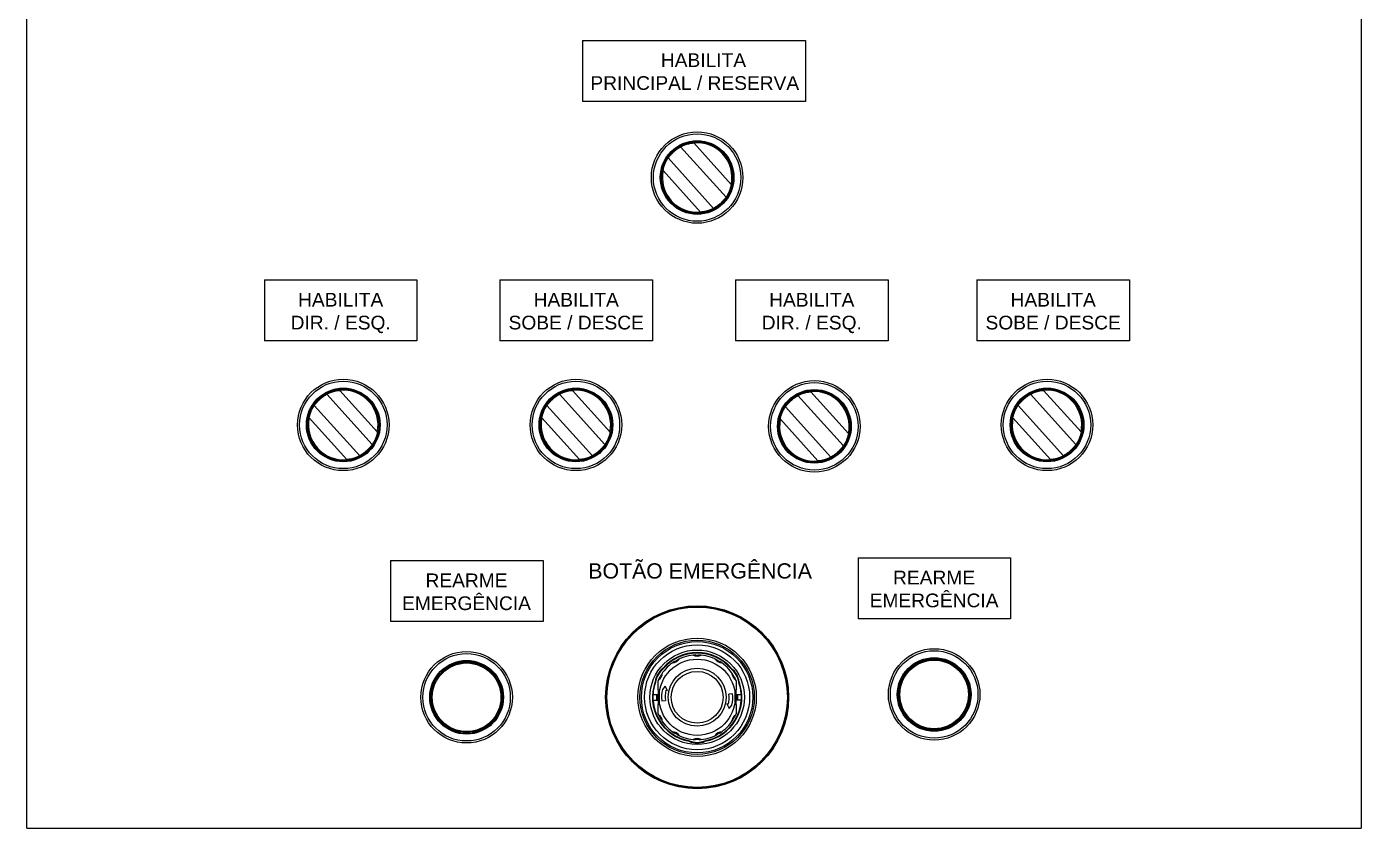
# Model space of a CAD drawing. Header units: millimetres. Extents: x -72 to 2978, y -1067 to 2817.
# Drawn here: x 2540.2 to 2977.9, y -69.3 to 193.7 of the extents above; entities that cross this region are included whole.
import ezdxf

# ---------------------------------------------------------------- set-up
doc = ezdxf.new("R2010")
doc.units = ezdxf.units.MM
for name, color, linetype in [('00_COMPONENTS', 7, 'Continuous'), ('1', 7, 'Continuous'), ('3', 7, 'Continuous')]:
    doc.layers.add(name, color=color, linetype=linetype)
doc.styles.get("Standard").update_dxf_attribs({"font": 'arial.ttf'})

msp = doc.modelspace()

# ---------------------------------------------------------------- linework, layer by layer
for p, q in [((2540.24, -69.35), (2540.24, 330.65)), ((2977.88, 330.65), (2977.88, -69.35)), ((2540.24, -69.35), (2899.23, -69.35)), ((2899.23, -69.35), (2977.88, -69.35))]:
    msp.add_line(p, q)
at = {"color": 6}
for p, q in [((2722.54, 189.17), (2795.58, 189.17)), ((2722.54, 189.17), (2722.54, 169.17)), ((2795.58, 189.17), (2795.58, 169.17)), ((2795.58, 169.17), (2722.54, 169.17)), ((2618.2, 110.57), (2668.2, 110.57)), ((2618.2, 110.57), (2618.2, 90.57)), ((2668.2, 110.57), (2668.2, 90.57)), ((2695.44, 110.57), (2745.44, 110.57)), ((2695.44, 110.57), (2695.44, 90.57)), ((2745.44, 110.57), (2745.44, 90.57)), ((2772.68, 110.57), (2822.68, 110.57)), ((2772.68, 110.57), (2772.68, 90.57)), ((2822.68, 110.57), (2822.68, 90.57)), ((2851.83, 110.57), (2901.83, 110.57)), ((2851.83, 110.57), (2851.83, 90.57)), ((2901.83, 110.57), (2901.83, 90.57)), ((2668.2, 90.57), (2618.2, 90.57)), ((2745.44, 90.57), (2695.44, 90.57)), ((2822.68, 90.57), (2772.68, 90.57)), ((2901.83, 90.57), (2851.83, 90.57)), ((2659.57, 18.5), (2709.57, 18.5)), ((2659.57, 18.5), (2659.57, -1.5)), ((2709.57, 18.5), (2709.57, -1.5)), ((2812.89, 19.42), (2862.89, 19.42)), ((2812.89, 19.42), (2812.89, -0.58)), ((2862.89, 19.42), (2862.89, -0.58)), ((2709.57, -1.5), (2659.57, -1.5)), ((2862.89, -0.58), (2812.89, -0.58))]:
    msp.add_line(p, q, dxfattribs=at)
at = {"color": 20}
for p, q in [((2748.97, -17.04), (2748.85, -16.92)), ((2771.21, -17.04), (2771.32, -16.92)), ((2746.47, -21.37), (2746.31, -21.33)), ((2747.19, -21.17), (2747.19, -23.85)), ((2772.99, -23.85), (2772.99, -21.17)), ((2773.71, -21.37), (2773.87, -21.33)), ((2745.58, -25.42), (2747.04, -25.42)), ((2746.84, -27.27), (2746.84, -25.42)), ((2747.04, -27.27), (2747.04, -25.42)), ((2747.34, -23.93), (2747.19, -23.85)), ((2747.29, -23.91), (2747.29, -28.79)), ((2747.59, -24.37), (2747.59, -28.33)), ((2772.59, -28.33), (2772.59, -24.37)), ((2772.99, -23.85), (2772.84, -23.93)), ((2772.89, -28.79), (2772.89, -23.91)), ((2773.14, -25.42), (2774.59, -25.42)), ((2773.14, -25.42), (2773.14, -27.27)), ((2773.34, -25.42), (2773.34, -27.27)), ((2745.58, -27.27), (2747.04, -27.27)), ((2747.19, -28.85), (2747.34, -28.76)), ((2747.19, -28.85), (2747.19, -31.52)), ((2772.84, -28.76), (2772.99, -28.85)), ((2772.99, -31.52), (2772.99, -28.85)), ((2774.59, -27.27), (2773.14, -27.27)), ((2757.59, -40.63), (2757.54, -40.79)), ((2762.59, -40.63), (2762.64, -40.79))]:
    msp.add_line(p, q, dxfattribs=at)
at = {"color": 2}
for radius in [30, 29.92, 29.58]:
    msp.add_circle((2760.09, -26.35), radius, dxfattribs=at)
at = {"color": 20}
for radius in [18.75, 17.22]:
    msp.add_circle((2760.09, -26.35), radius, dxfattribs=at)
for centre, radius, start, end in [((2760.09, -26.35), 14.67, 40.0051, 139.9949), ((2760.09, -26.35), 14.5, 39.9282, 140.0718), ((2760.09, -26.35), 13.9, 92.3888, 117.611), ((2760.09, -9.82), 3, 243.6726, 296.3274), ((2760.09, -9.82), 2.7, 257.609, 282.391), ((2760.09, -26.35), 13.9, 62.389, 87.6112), ((2752.73, -22.1), 6.47, 126.8012, 173.1988), ((2752.73, -22.1), 6.3, 126.6256, 173.3744), ((2760.09, -26.35), 13.9, 122.389, 147.6109), ((2751.83, -12.04), 3, 273.6726, 326.3274), ((2751.83, -12.04), 2.7, 287.6079, 312.3921), ((2768.35, -12.04), 3, 213.6726, 266.3274), ((2768.35, -12.04), 2.7, 227.6079, 252.3921), ((2760.09, -26.35), 13.9, 32.3891, 57.611), ((2767.45, -22.1), 6.3, 6.6256, 53.3744), ((2767.45, -22.1), 6.47, 6.8012, 53.1988), ((2760.09, -26.35), 14.67, 160.0051, 259.9949), ((2760.09, -26.35), 14.5, 159.9282, 176.3424), ((2760.09, -26.35), 13.9, 152.3891, 158.134), ((2745.78, -18.09), 3, 303.6726, 356.3274), ((2745.78, -18.09), 2.7, 317.6075, 342.3925), ((2760.09, -26.35), 14.67, 280.0051, 19.9949), ((2774.4, -18.09), 3, 183.6726, 236.3274), ((2774.4, -18.09), 2.7, 197.6076, 222.3924), ((2760.09, -26.35), 13.9, 21.866, 27.6109), ((2760.09, -26.35), 14.5, 3.6576, 20.0718), ((2760.09, -26.35), 14.53, 176.3512, 183.6488), ((2747.09, -24.37), 0.5, 0, 60), ((2773.09, -24.37), 0.5, 120, 180), ((2760.09, -26.35), 14.53, 356.3512, 3.6488), ((2760.09, -26.35), 14.5, 183.6576, 260.0718), ((2747.09, -28.33), 0.5, 300, 0), ((2760.09, -26.35), 14.5, 279.9282, 356.3424), ((2773.09, -28.33), 0.5, 180, 240), ((2760.09, -26.35), 13.9, 201.866, 207.6109), ((2745.78, -34.61), 3, 3.6726, 56.3274), ((2745.78, -34.61), 2.7, 17.6075, 42.3925), ((2760.09, -26.35), 13.9, 212.3891, 237.6108), ((2760.09, -26.35), 13.9, 302.3892, 327.6109), ((2774.4, -34.61), 3, 123.6726, 176.3274), ((2774.4, -34.61), 2.7, 137.6076, 162.3924), ((2760.09, -26.35), 13.9, 332.3891, 338.134), ((2751.83, -40.66), 3, 33.6726, 86.3274), ((2751.83, -40.66), 2.7, 47.6071, 72.3929), ((2760.09, -26.35), 13.9, 242.3892, 267.6114), ((2760.09, -26.35), 13.9, 272.3886, 297.6108), ((2768.35, -40.66), 3, 93.6726, 146.3274), ((2768.35, -40.66), 2.7, 107.6071, 132.3929), ((2760.09, -34.85), 6.47, 246.8012, 293.1988), ((2760.09, -34.85), 6.3, 246.6256, 293.3744), ((2760.09, -42.87), 3, 63.6726, 116.3274), ((2760.09, -42.87), 2.7, 77.61, 102.39)]:
    msp.add_arc(centre, radius, start, end, dxfattribs=at)
at = {"layer": '00_COMPONENTS', "color": 7}
for p, q in [((2752.95, 153.43), (2752.92, 153.46)), ((2754.68, 154.29), (2769.58, 137.74)), ((2754.71, 154.74), (2754.78, 154.59)), ((2758.93, 155.81), (2758.96, 155.52)), ((2758.96, 155.52), (2771.25, 141.86)), ((2749.68, 149.47), (2749.57, 149.53)), ((2765.49, 134.06), (2750.6, 150.61)), ((2750.77, 151.37), (2750.83, 151.31)), ((2748.93, 146.48), (2748.63, 146.54)), ((2761.22, 132.83), (2748.93, 146.48)), ((2771.74, 144.76), (2771.95, 144.77)), ((2771.75, 144.63), (2771.95, 144.63)), ((2771.25, 141.86), (2771.55, 141.8)), ((2771.61, 143.15), (2771.94, 143.12)), ((2771.66, 143.72), (2771.95, 143.71)), ((2771.66, 143.58), (2771.95, 143.57)), ((2771.7, 144.19), (2771.95, 144.19)), ((2771.7, 144.16), (2771.95, 144.16)), ((2761.25, 132.53), (2761.22, 132.83)), ((2642.89, 74.64), (2642.92, 74.34)), ((2719.18, 74.64), (2719.21, 74.34)), ((2873.66, 74.64), (2873.69, 74.34)), ((2634.73, 70.19), (2634.79, 70.14)), ((2636.92, 72.25), (2636.88, 72.29)), ((2638.65, 73.11), (2653.55, 56.56)), ((2638.67, 73.56), (2638.74, 73.42)), ((2642.92, 74.34), (2655.21, 60.69)), ((2711.03, 70.19), (2711.08, 70.14)), ((2713.21, 72.25), (2713.17, 72.29)), ((2714.94, 73.11), (2729.84, 56.56)), ((2714.96, 73.56), (2715.04, 73.42)), ((2719.21, 74.34), (2731.51, 60.69)), ((2791.4, 71.78), (2791.36, 71.82)), ((2793.13, 72.64), (2808.03, 56.09)), ((2793.15, 73.09), (2793.22, 72.94)), ((2797.37, 74.17), (2797.4, 73.87)), ((2797.4, 73.87), (2809.69, 60.21)), ((2865.51, 70.19), (2865.56, 70.14)), ((2867.69, 72.25), (2867.65, 72.29)), ((2869.42, 73.11), (2884.32, 56.56)), ((2869.44, 73.56), (2869.52, 73.42)), ((2873.69, 74.34), (2885.99, 60.69)), ((2633.64, 68.3), (2633.53, 68.36)), ((2649.46, 52.88), (2634.56, 69.43)), ((2709.94, 68.3), (2709.82, 68.36)), ((2725.75, 52.88), (2710.85, 69.43)), ((2788.12, 67.83), (2788.01, 67.89)), ((2803.94, 52.41), (2789.04, 68.96)), ((2789.21, 69.72), (2789.27, 69.67)), ((2864.42, 68.3), (2864.3, 68.36)), ((2880.23, 52.88), (2865.33, 69.43)), ((2632.89, 65.31), (2632.59, 65.37)), ((2645.18, 51.65), (2632.89, 65.31)), ((2655.57, 61.97), (2655.9, 61.94)), ((2655.62, 62.41), (2655.91, 62.39)), ((2655.63, 62.55), (2655.91, 62.53)), ((2655.66, 63.01), (2655.91, 63.01)), ((2655.66, 62.98), (2655.91, 62.98)), ((2655.7, 63.59), (2655.91, 63.6)), ((2655.71, 63.45), (2655.91, 63.46)), ((2709.18, 65.31), (2708.89, 65.37)), ((2721.48, 51.65), (2709.18, 65.31)), ((2731.87, 61.97), (2732.19, 61.94)), ((2731.91, 62.41), (2732.2, 62.39)), ((2731.92, 62.55), (2732.2, 62.53)), ((2731.95, 62.98), (2732.2, 62.98)), ((2731.96, 63.01), (2732.2, 63.01)), ((2732, 63.59), (2732.21, 63.6)), ((2732, 63.45), (2732.21, 63.46)), ((2787.37, 64.84), (2787.07, 64.9)), ((2799.66, 51.18), (2787.37, 64.84)), ((2810.05, 61.5), (2810.38, 61.47)), ((2810.1, 61.94), (2810.39, 61.92)), ((2810.11, 62.08), (2810.39, 62.06)), ((2810.14, 62.54), (2810.39, 62.54)), ((2810.14, 62.51), (2810.39, 62.51)), ((2810.18, 63.12), (2810.39, 63.13)), ((2810.19, 62.98), (2810.39, 62.99)), ((2863.66, 65.31), (2863.37, 65.37)), ((2875.96, 51.65), (2863.66, 65.31)), ((2886.35, 61.97), (2886.67, 61.94)), ((2886.39, 62.41), (2886.68, 62.39)), ((2886.4, 62.55), (2886.68, 62.53)), ((2886.43, 62.98), (2886.68, 62.98)), ((2886.44, 63.01), (2886.68, 63.01)), ((2886.48, 63.59), (2886.69, 63.6)), ((2886.48, 63.45), (2886.69, 63.46)), ((2655.21, 60.69), (2655.51, 60.62)), ((2731.51, 60.69), (2731.8, 60.62)), ((2809.69, 60.21), (2809.99, 60.15)), ((2885.99, 60.69), (2886.28, 60.62)), ((2645.21, 51.35), (2645.18, 51.65)), ((2721.51, 51.35), (2721.48, 51.65)), ((2799.69, 50.88), (2799.66, 51.18)), ((2875.99, 51.35), (2875.96, 51.65)), ((2683.99, -14.83), (2683.99, -14.49)), ((2684.99, -14.89), (2684.99, -14.49)), ((2837.31, -13.91), (2837.31, -13.56)), ((2838.31, -13.97), (2838.31, -13.56)), ((2683.99, -37.8), (2683.99, -38.21)), ((2684.99, -37.86), (2684.99, -38.21)), ((2837.31, -36.88), (2837.31, -37.28)), ((2838.31, -36.94), (2838.31, -37.28))]:
    msp.add_line(p, q, dxfattribs=at)
for centre, radius in [((2760.09, 144.17), 15), ((2760.09, 144.17), 14.34), ((2760.09, 144.17), 12.08), ((2760.09, 144.17), 11.9), ((2760.09, 144.17), 11.7), ((2644.05, 63), 15), ((2644.05, 63), 14.34), ((2644.05, 63), 12.08), ((2644.05, 63), 11.9), ((2644.05, 63), 11.7), ((2720.34, 63), 15), ((2720.34, 63), 14.34), ((2720.34, 63), 12.08), ((2720.34, 63), 11.9), ((2720.34, 63), 11.7), ((2798.53, 62.53), 15), ((2798.53, 62.53), 14.34), ((2798.53, 62.53), 12.08), ((2798.53, 62.53), 11.9), ((2874.82, 63), 15), ((2874.82, 63), 14.34), ((2874.82, 63), 12.08), ((2874.82, 63), 11.9), ((2874.82, 63), 11.7), ((2798.53, 62.53), 11.7), ((2684.49, -26.35), 15), ((2684.49, -26.35), 14.34), ((2837.81, -25.42), 15), ((2837.81, -25.42), 14.34), ((2684.49, -26.35), 12.08), ((2684.49, -26.35), 11.9), ((2684.49, -26.35), 11.55), ((2684.49, -26.35), 11.25), ((2837.81, -25.42), 12.08), ((2837.81, -25.42), 11.9), ((2837.81, -25.42), 11.55), ((2837.81, -25.42), 11.25)]:
    msp.add_circle(centre, radius, dxfattribs=at)
for centre, radius, start, end in [((2760.09, 144.17), 11.8, 153, 117), ((2754.46, 154.08), 0.3, 42, 119.5896), ((2760.09, 144.17), 11.4, 348.3065, 95.6935), ((2760.09, 144.17), 11.68, 145.5753, 168.2824), ((2750.82, 150.81), 0.3, 144.4104, 222), ((2760.09, 144.17), 11.4, 168.3065, 275.6935), ((2760.09, 144.17), 11.68, 325.5831, 348.2824), ((2769.36, 137.54), 0.3, 324.4104, 42), ((2765.72, 134.26), 0.3, 222, 299.5896), ((2644.05, 63), 11.8, 153, 117), ((2720.34, 63), 11.8, 153, 117), ((2874.82, 63), 11.8, 153, 117), ((2638.42, 72.91), 0.3, 42, 119.5896), ((2644.05, 63), 11.4, 348.3065, 95.6935), ((2714.72, 72.91), 0.3, 42, 119.5896), ((2720.34, 63), 11.4, 348.3065, 95.6935), ((2798.53, 62.53), 11.8, 153, 117), ((2792.9, 72.44), 0.3, 42, 119.5896), ((2798.53, 62.53), 11.4, 348.3065, 95.6935), ((2869.2, 72.91), 0.3, 42, 119.5896), ((2874.82, 63), 11.4, 348.3065, 95.6935), ((2644.05, 63), 11.68, 145.5753, 168.2824), ((2634.78, 69.63), 0.3, 144.4104, 222), ((2720.34, 63), 11.68, 145.5753, 168.2824), ((2711.07, 69.63), 0.3, 144.4104, 222), ((2798.53, 62.53), 11.68, 145.5753, 168.2824), ((2789.26, 69.16), 0.3, 144.4104, 222), ((2874.82, 63), 11.68, 145.5753, 168.2824), ((2865.55, 69.63), 0.3, 144.4104, 222), ((2644.05, 63), 11.4, 168.3065, 275.6935), ((2720.34, 63), 11.4, 168.3065, 275.6935), ((2798.53, 62.53), 11.4, 168.3065, 275.6935), ((2874.82, 63), 11.4, 168.3065, 275.6935), ((2644.05, 63), 11.68, 325.5831, 348.2824), ((2720.34, 63), 11.68, 325.5831, 348.2824), ((2798.53, 62.53), 11.68, 325.5831, 348.2824), ((2874.82, 63), 11.68, 325.5831, 348.2824), ((2649.68, 53.08), 0.3, 222, 299.5896), ((2653.32, 56.36), 0.3, 324.4104, 42), ((2725.97, 53.08), 0.3, 222, 299.5896), ((2729.61, 56.36), 0.3, 324.4104, 42), ((2807.8, 55.89), 0.3, 324.4104, 42), ((2880.45, 53.08), 0.3, 222, 299.5896), ((2884.09, 56.36), 0.3, 324.4104, 42), ((2804.16, 52.61), 0.3, 222, 299.5896)]:
    msp.add_arc(centre, radius, start, end, dxfattribs=at)
for points, knots in [([(2750.6, 150.61), (2750.6, 150.61), (2750.6, 150.61), (2750.6, 150.61), (2750.6, 150.61), (2750.6, 150.61), (2750.6, 150.61), (2750.6, 150.62), (2750.61, 150.62), (2750.61, 150.63), (2750.62, 150.64), (2750.63, 150.65), (2750.65, 150.67), (2750.67, 150.7), (2750.7, 150.74), (2750.73, 150.78), (2750.76, 150.82), (2750.81, 150.89), (2750.89, 150.98), (2750.99, 151.11), (2751.11, 151.25), (2751.24, 151.4), (2751.38, 151.56), (2751.54, 151.73), (2751.77, 151.98), (2752.07, 152.28), (2752.46, 152.65), (2752.86, 152.99), (2753.2, 153.27), (2753.46, 153.47), (2753.65, 153.6), (2753.82, 153.73), (2753.99, 153.84), (2754.14, 153.94), (2754.28, 154.03), (2754.38, 154.1), (2754.45, 154.14), (2754.5, 154.17), (2754.54, 154.2), (2754.58, 154.22), (2754.61, 154.24), (2754.63, 154.25), (2754.65, 154.26), (2754.66, 154.27), (2754.66, 154.27), (2754.67, 154.28), (2754.68, 154.28), (2754.68, 154.28), (2754.68, 154.28), (2754.68, 154.29), (2754.68, 154.29), (2754.68, 154.29), (2754.68, 154.29)], [0, 0, 0, 0, 0.000039, 0.000154, 0.000346, 0.000615, 0.001382, 0.002455, 0.00383, 0.005509, 0.007489, 0.009769, 0.015226, 0.021867, 0.029668, 0.038604, 0.048652, 0.059785, 0.08519, 0.114541, 0.14755, 0.183895, 0.223232, 0.265199, 0.309398, 0.40283, 0.499992, 0.597153, 0.690581, 0.734779, 0.776746, 0.816084, 0.852432, 0.885445, 0.9148, 0.940208, 0.951342, 0.961391, 0.970329, 0.978132, 0.984773, 0.99023, 0.992511, 0.994491, 0.996169, 0.997545, 0.998617, 0.999385, 0.999654, 0.999846, 0.999961, 1, 1, 1, 1]), ([(2754.68, 154.29), (2754.68, 154.29), (2754.68, 154.29), (2754.68, 154.29), (2754.69, 154.29), (2754.69, 154.29), (2754.69, 154.29), (2754.7, 154.3), (2754.71, 154.3), (2754.73, 154.31), (2754.74, 154.32), (2754.77, 154.33), (2754.81, 154.35), (2754.86, 154.38), (2754.93, 154.42), (2755, 154.45), (2755.08, 154.49), (2755.21, 154.56), (2755.4, 154.64), (2755.65, 154.75), (2755.93, 154.86), (2756.24, 154.97), (2756.57, 155.08), (2756.94, 155.19), (2757.45, 155.31), (2758.13, 155.44), (2758.68, 155.5), (2758.96, 155.52)], [0, 0, 0, 0, 0.00008, 0.00032, 0.00072, 0.001278, 0.00287, 0.005092, 0.00794, 0.01141, 0.015498, 0.020202, 0.031438, 0.045089, 0.061125, 0.079518, 0.100231, 0.123191, 0.175546, 0.235939, 0.303593, 0.37769, 0.457302, 0.541481, 0.629246, 0.812034, 1, 1, 1, 1]), ([(2748.93, 146.48), (2748.97, 146.76), (2749.09, 147.3), (2749.28, 147.96), (2749.46, 148.46), (2749.6, 148.81), (2749.75, 149.13), (2749.89, 149.43), (2750.03, 149.7), (2750.17, 149.93), (2750.27, 150.11), (2750.35, 150.23), (2750.4, 150.31), (2750.44, 150.38), (2750.48, 150.44), (2750.51, 150.49), (2750.54, 150.52), (2750.56, 150.55), (2750.57, 150.56), (2750.57, 150.58), (2750.58, 150.59), (2750.59, 150.59), (2750.59, 150.6), (2750.59, 150.6), (2750.59, 150.6), (2750.59, 150.6), (2750.6, 150.61), (2750.6, 150.61)], [0, 0, 0, 0, 0.187966, 0.370754, 0.458519, 0.542698, 0.62231, 0.696407, 0.764061, 0.824454, 0.876809, 0.899769, 0.920482, 0.938875, 0.954911, 0.968562, 0.979798, 0.984502, 0.98859, 0.99206, 0.994908, 0.99713, 0.998722, 0.99928, 0.99968, 0.99992, 1, 1, 1, 1]), ([(2771.25, 141.86), (2771.2, 141.58), (2771.09, 141.04), (2770.9, 140.38), (2770.72, 139.88), (2770.57, 139.54), (2770.43, 139.21), (2770.28, 138.91), (2770.14, 138.65), (2770.01, 138.41), (2769.91, 138.24), (2769.83, 138.12), (2769.78, 138.04), (2769.74, 137.97), (2769.7, 137.91), (2769.66, 137.86), (2769.64, 137.82), (2769.62, 137.8), (2769.61, 137.78), (2769.6, 137.77), (2769.6, 137.76), (2769.59, 137.75), (2769.59, 137.74), (2769.58, 137.74), (2769.58, 137.74), (2769.58, 137.74), (2769.58, 137.74), (2769.58, 137.74)], [0, 0, 0, 0, 0.187966, 0.370754, 0.458519, 0.542698, 0.62231, 0.696407, 0.764061, 0.824454, 0.876809, 0.899769, 0.920482, 0.938875, 0.954911, 0.968562, 0.979798, 0.984502, 0.98859, 0.99206, 0.994908, 0.99713, 0.998722, 0.99928, 0.99968, 0.99992, 1, 1, 1, 1]), ([(2769.58, 137.74), (2769.58, 137.74), (2769.58, 137.74), (2769.58, 137.74), (2769.58, 137.74), (2769.58, 137.73), (2769.58, 137.73), (2769.57, 137.73), (2769.57, 137.72), (2769.56, 137.71), (2769.56, 137.7), (2769.55, 137.69), (2769.53, 137.67), (2769.51, 137.64), (2769.48, 137.61), (2769.45, 137.57), (2769.42, 137.52), (2769.36, 137.45), (2769.29, 137.36), (2769.19, 137.23), (2769.07, 137.09), (2768.94, 136.94), (2768.8, 136.78), (2768.64, 136.61), (2768.41, 136.37), (2768.11, 136.06), (2767.72, 135.7), (2767.32, 135.35), (2766.98, 135.08), (2766.72, 134.88), (2766.53, 134.74), (2766.35, 134.61), (2766.19, 134.5), (2766.04, 134.4), (2765.9, 134.31), (2765.8, 134.24), (2765.73, 134.2), (2765.68, 134.17), (2765.64, 134.14), (2765.6, 134.12), (2765.57, 134.1), (2765.55, 134.09), (2765.53, 134.08), (2765.52, 134.07), (2765.51, 134.07), (2765.51, 134.06), (2765.5, 134.06), (2765.5, 134.06), (2765.5, 134.06), (2765.5, 134.06), (2765.5, 134.06), (2765.49, 134.06), (2765.49, 134.06)], [0, 0, 0, 0, 0.000039, 0.000154, 0.000346, 0.000615, 0.001382, 0.002455, 0.00383, 0.005509, 0.007489, 0.009769, 0.015226, 0.021867, 0.029668, 0.038604, 0.048652, 0.059785, 0.08519, 0.114541, 0.14755, 0.183895, 0.223232, 0.265199, 0.309398, 0.40283, 0.499992, 0.597153, 0.690581, 0.734779, 0.776746, 0.816084, 0.852432, 0.885445, 0.9148, 0.940208, 0.951342, 0.961391, 0.970329, 0.978132, 0.984773, 0.99023, 0.992511, 0.994491, 0.996169, 0.997545, 0.998617, 0.999385, 0.999654, 0.999846, 0.999961, 1, 1, 1, 1]), ([(2765.49, 134.06), (2765.49, 134.06), (2765.49, 134.06), (2765.49, 134.06), (2765.49, 134.06), (2765.49, 134.05), (2765.48, 134.05), (2765.47, 134.05), (2765.46, 134.04), (2765.45, 134.03), (2765.43, 134.02), (2765.41, 134.01), (2765.37, 133.99), (2765.31, 133.96), (2765.25, 133.93), (2765.18, 133.89), (2765.09, 133.85), (2764.96, 133.79), (2764.78, 133.7), (2764.53, 133.59), (2764.25, 133.48), (2763.94, 133.37), (2763.6, 133.26), (2763.24, 133.16), (2762.73, 133.03), (2762.05, 132.9), (2761.5, 132.85), (2761.22, 132.83)], [0, 0, 0, 0, 0.00008, 0.00032, 0.00072, 0.001278, 0.00287, 0.005092, 0.00794, 0.01141, 0.015498, 0.020202, 0.031438, 0.045089, 0.061125, 0.079518, 0.100231, 0.123191, 0.175546, 0.235939, 0.303593, 0.37769, 0.457302, 0.541481, 0.629246, 0.812034, 1, 1, 1, 1]), ([(2634.56, 69.43), (2634.56, 69.43), (2634.56, 69.43), (2634.56, 69.43), (2634.56, 69.43), (2634.56, 69.43), (2634.56, 69.44), (2634.57, 69.44), (2634.57, 69.45), (2634.58, 69.45), (2634.58, 69.46), (2634.59, 69.48), (2634.61, 69.5), (2634.63, 69.53), (2634.66, 69.56), (2634.69, 69.6), (2634.72, 69.64), (2634.78, 69.71), (2634.85, 69.81), (2634.95, 69.93), (2635.07, 70.07), (2635.2, 70.23), (2635.34, 70.39), (2635.5, 70.56), (2635.73, 70.8), (2636.03, 71.11), (2636.42, 71.47), (2636.82, 71.82), (2637.16, 72.09), (2637.42, 72.29), (2637.61, 72.43), (2637.79, 72.55), (2637.95, 72.67), (2638.1, 72.77), (2638.24, 72.86), (2638.34, 72.92), (2638.41, 72.97), (2638.46, 73), (2638.5, 73.02), (2638.54, 73.05), (2638.57, 73.06), (2638.59, 73.08), (2638.61, 73.09), (2638.62, 73.09), (2638.63, 73.1), (2638.63, 73.1), (2638.64, 73.11), (2638.64, 73.11), (2638.64, 73.11), (2638.64, 73.11), (2638.65, 73.11), (2638.65, 73.11), (2638.65, 73.11)], [0, 0, 0, 0, 0.000039, 0.000154, 0.000346, 0.000615, 0.001382, 0.002455, 0.00383, 0.005509, 0.007489, 0.009769, 0.015226, 0.021867, 0.029668, 0.038604, 0.048652, 0.059785, 0.08519, 0.114541, 0.14755, 0.183895, 0.223232, 0.265199, 0.309398, 0.40283, 0.499992, 0.597153, 0.690581, 0.734779, 0.776746, 0.816084, 0.852432, 0.885445, 0.9148, 0.940208, 0.951342, 0.961391, 0.970329, 0.978132, 0.984773, 0.99023, 0.992511, 0.994491, 0.996169, 0.997545, 0.998617, 0.999385, 0.999654, 0.999846, 0.999961, 1, 1, 1, 1]), ([(2638.65, 73.11), (2638.65, 73.11), (2638.65, 73.11), (2638.65, 73.11), (2638.65, 73.11), (2638.65, 73.11), (2638.66, 73.12), (2638.67, 73.12), (2638.68, 73.13), (2638.69, 73.13), (2638.71, 73.14), (2638.73, 73.16), (2638.77, 73.18), (2638.83, 73.21), (2638.89, 73.24), (2638.96, 73.28), (2639.05, 73.32), (2639.18, 73.38), (2639.36, 73.47), (2639.61, 73.57), (2639.89, 73.69), (2640.2, 73.8), (2640.54, 73.91), (2640.9, 74.01), (2641.41, 74.14), (2642.09, 74.26), (2642.64, 74.32), (2642.92, 74.34)], [0, 0, 0, 0, 0.00008, 0.00032, 0.00072, 0.001278, 0.00287, 0.005092, 0.00794, 0.01141, 0.015498, 0.020202, 0.031438, 0.045089, 0.061125, 0.079518, 0.100231, 0.123191, 0.175546, 0.235939, 0.303593, 0.37769, 0.457302, 0.541481, 0.629246, 0.812034, 1, 1, 1, 1]), ([(2710.85, 69.43), (2710.85, 69.43), (2710.85, 69.43), (2710.85, 69.43), (2710.85, 69.43), (2710.85, 69.43), (2710.86, 69.44), (2710.86, 69.44), (2710.86, 69.45), (2710.87, 69.45), (2710.88, 69.46), (2710.89, 69.48), (2710.9, 69.5), (2710.93, 69.53), (2710.95, 69.56), (2710.98, 69.6), (2711.02, 69.64), (2711.07, 69.71), (2711.14, 69.81), (2711.25, 69.93), (2711.36, 70.07), (2711.49, 70.23), (2711.64, 70.39), (2711.79, 70.56), (2712.02, 70.8), (2712.33, 71.11), (2712.71, 71.47), (2713.12, 71.82), (2713.45, 72.09), (2713.72, 72.29), (2713.9, 72.43), (2714.08, 72.55), (2714.24, 72.67), (2714.4, 72.77), (2714.53, 72.86), (2714.63, 72.92), (2714.71, 72.97), (2714.75, 73), (2714.8, 73.02), (2714.83, 73.05), (2714.86, 73.06), (2714.89, 73.08), (2714.9, 73.09), (2714.91, 73.09), (2714.92, 73.1), (2714.93, 73.1), (2714.93, 73.11), (2714.93, 73.11), (2714.94, 73.11), (2714.94, 73.11), (2714.94, 73.11), (2714.94, 73.11), (2714.94, 73.11)], [0, 0, 0, 0, 0.000039, 0.000154, 0.000346, 0.000615, 0.001382, 0.002455, 0.00383, 0.005509, 0.007489, 0.009769, 0.015226, 0.021867, 0.029668, 0.038604, 0.048652, 0.059785, 0.08519, 0.114541, 0.14755, 0.183895, 0.223232, 0.265199, 0.309398, 0.40283, 0.499992, 0.597153, 0.690581, 0.734779, 0.776746, 0.816084, 0.852432, 0.885445, 0.9148, 0.940208, 0.951342, 0.961391, 0.970329, 0.978132, 0.984773, 0.99023, 0.992511, 0.994491, 0.996169, 0.997545, 0.998617, 0.999385, 0.999654, 0.999846, 0.999961, 1, 1, 1, 1]), ([(2714.94, 73.11), (2714.94, 73.11), (2714.94, 73.11), (2714.94, 73.11), (2714.94, 73.11), (2714.94, 73.11), (2714.95, 73.12), (2714.96, 73.12), (2714.97, 73.13), (2714.98, 73.13), (2715, 73.14), (2715.03, 73.16), (2715.07, 73.18), (2715.12, 73.21), (2715.18, 73.24), (2715.26, 73.28), (2715.34, 73.32), (2715.47, 73.38), (2715.65, 73.47), (2715.9, 73.57), (2716.18, 73.69), (2716.49, 73.8), (2716.83, 73.91), (2717.19, 74.01), (2717.71, 74.14), (2718.38, 74.26), (2718.93, 74.32), (2719.21, 74.34)], [0, 0, 0, 0, 0.00008, 0.00032, 0.00072, 0.001278, 0.00287, 0.005092, 0.00794, 0.01141, 0.015498, 0.020202, 0.031438, 0.045089, 0.061125, 0.079518, 0.100231, 0.123191, 0.175546, 0.235939, 0.303593, 0.37769, 0.457302, 0.541481, 0.629246, 0.812034, 1, 1, 1, 1]), ([(2789.04, 68.96), (2789.04, 68.96), (2789.04, 68.96), (2789.04, 68.96), (2789.04, 68.96), (2789.04, 68.96), (2789.04, 68.97), (2789.05, 68.97), (2789.05, 68.98), (2789.06, 68.98), (2789.06, 68.99), (2789.07, 69.01), (2789.09, 69.03), (2789.11, 69.06), (2789.14, 69.09), (2789.17, 69.13), (2789.2, 69.17), (2789.26, 69.24), (2789.33, 69.34), (2789.43, 69.46), (2789.55, 69.6), (2789.68, 69.75), (2789.82, 69.92), (2789.98, 70.09), (2790.21, 70.33), (2790.51, 70.64), (2790.9, 71), (2791.3, 71.35), (2791.64, 71.62), (2791.9, 71.82), (2792.09, 71.96), (2792.27, 72.08), (2792.43, 72.2), (2792.58, 72.3), (2792.72, 72.39), (2792.82, 72.45), (2792.89, 72.5), (2792.94, 72.53), (2792.98, 72.55), (2793.02, 72.58), (2793.05, 72.59), (2793.07, 72.61), (2793.09, 72.62), (2793.1, 72.62), (2793.11, 72.63), (2793.11, 72.63), (2793.12, 72.63), (2793.12, 72.64), (2793.12, 72.64), (2793.12, 72.64), (2793.13, 72.64), (2793.13, 72.64), (2793.13, 72.64)], [0, 0, 0, 0, 0.000039, 0.000154, 0.000346, 0.000615, 0.001382, 0.002455, 0.00383, 0.005509, 0.007489, 0.009769, 0.015226, 0.021867, 0.029668, 0.038604, 0.048652, 0.059785, 0.08519, 0.114541, 0.14755, 0.183895, 0.223232, 0.265199, 0.309398, 0.40283, 0.499992, 0.597153, 0.690581, 0.734779, 0.776746, 0.816084, 0.852432, 0.885445, 0.9148, 0.940208, 0.951342, 0.961391, 0.970329, 0.978132, 0.984773, 0.99023, 0.992511, 0.994491, 0.996169, 0.997545, 0.998617, 0.999385, 0.999654, 0.999846, 0.999961, 1, 1, 1, 1]), ([(2793.13, 72.64), (2793.13, 72.64), (2793.13, 72.64), (2793.13, 72.64), (2793.13, 72.64), (2793.13, 72.64), (2793.14, 72.65), (2793.15, 72.65), (2793.16, 72.66), (2793.17, 72.66), (2793.19, 72.67), (2793.21, 72.69), (2793.25, 72.71), (2793.31, 72.74), (2793.37, 72.77), (2793.44, 72.81), (2793.53, 72.85), (2793.66, 72.91), (2793.84, 73), (2794.09, 73.1), (2794.37, 73.21), (2794.68, 73.33), (2795.02, 73.44), (2795.38, 73.54), (2795.89, 73.67), (2796.57, 73.79), (2797.12, 73.85), (2797.4, 73.87)], [0, 0, 0, 0, 0.00008, 0.00032, 0.00072, 0.001278, 0.00287, 0.005092, 0.00794, 0.01141, 0.015498, 0.020202, 0.031438, 0.045089, 0.061125, 0.079518, 0.100231, 0.123191, 0.175546, 0.235939, 0.303593, 0.37769, 0.457302, 0.541481, 0.629246, 0.812034, 1, 1, 1, 1]), ([(2865.33, 69.43), (2865.33, 69.43), (2865.33, 69.43), (2865.33, 69.43), (2865.33, 69.43), (2865.33, 69.43), (2865.34, 69.44), (2865.34, 69.44), (2865.34, 69.45), (2865.35, 69.45), (2865.36, 69.46), (2865.37, 69.48), (2865.38, 69.5), (2865.41, 69.53), (2865.43, 69.56), (2865.46, 69.6), (2865.5, 69.64), (2865.55, 69.71), (2865.62, 69.81), (2865.73, 69.93), (2865.84, 70.07), (2865.97, 70.23), (2866.12, 70.39), (2866.27, 70.56), (2866.5, 70.8), (2866.81, 71.11), (2867.19, 71.47), (2867.6, 71.82), (2867.93, 72.09), (2868.2, 72.29), (2868.38, 72.43), (2868.56, 72.55), (2868.72, 72.67), (2868.88, 72.77), (2869.01, 72.86), (2869.11, 72.92), (2869.19, 72.97), (2869.23, 73), (2869.28, 73.02), (2869.31, 73.05), (2869.34, 73.06), (2869.37, 73.08), (2869.38, 73.09), (2869.39, 73.09), (2869.4, 73.1), (2869.41, 73.1), (2869.41, 73.11), (2869.41, 73.11), (2869.42, 73.11), (2869.42, 73.11), (2869.42, 73.11), (2869.42, 73.11), (2869.42, 73.11)], [0, 0, 0, 0, 0.000039, 0.000154, 0.000346, 0.000615, 0.001382, 0.002455, 0.00383, 0.005509, 0.007489, 0.009769, 0.015226, 0.021867, 0.029668, 0.038604, 0.048652, 0.059785, 0.08519, 0.114541, 0.14755, 0.183895, 0.223232, 0.265199, 0.309398, 0.40283, 0.499992, 0.597153, 0.690581, 0.734779, 0.776746, 0.816084, 0.852432, 0.885445, 0.9148, 0.940208, 0.951342, 0.961391, 0.970329, 0.978132, 0.984773, 0.99023, 0.992511, 0.994491, 0.996169, 0.997545, 0.998617, 0.999385, 0.999654, 0.999846, 0.999961, 1, 1, 1, 1]), ([(2869.42, 73.11), (2869.42, 73.11), (2869.42, 73.11), (2869.42, 73.11), (2869.42, 73.11), (2869.42, 73.11), (2869.43, 73.12), (2869.44, 73.12), (2869.45, 73.13), (2869.46, 73.13), (2869.48, 73.14), (2869.51, 73.16), (2869.55, 73.18), (2869.6, 73.21), (2869.66, 73.24), (2869.74, 73.28), (2869.82, 73.32), (2869.95, 73.38), (2870.13, 73.47), (2870.38, 73.57), (2870.66, 73.69), (2870.97, 73.8), (2871.31, 73.91), (2871.67, 74.01), (2872.19, 74.14), (2872.86, 74.26), (2873.41, 74.32), (2873.69, 74.34)], [0, 0, 0, 0, 0.00008, 0.00032, 0.00072, 0.001278, 0.00287, 0.005092, 0.00794, 0.01141, 0.015498, 0.020202, 0.031438, 0.045089, 0.061125, 0.079518, 0.100231, 0.123191, 0.175546, 0.235939, 0.303593, 0.37769, 0.457302, 0.541481, 0.629246, 0.812034, 1, 1, 1, 1]), ([(2632.89, 65.31), (2632.94, 65.58), (2633.05, 66.13), (2633.25, 66.78), (2633.43, 67.28), (2633.57, 67.63), (2633.71, 67.96), (2633.86, 68.25), (2634, 68.52), (2634.13, 68.76), (2634.23, 68.93), (2634.31, 69.05), (2634.36, 69.13), (2634.4, 69.2), (2634.44, 69.26), (2634.48, 69.31), (2634.5, 69.35), (2634.52, 69.37), (2634.53, 69.39), (2634.54, 69.4), (2634.54, 69.41), (2634.55, 69.42), (2634.55, 69.42), (2634.56, 69.43), (2634.56, 69.43), (2634.56, 69.43), (2634.56, 69.43), (2634.56, 69.43)], [0, 0, 0, 0, 0.187966, 0.370754, 0.458519, 0.542698, 0.62231, 0.696407, 0.764061, 0.824454, 0.876809, 0.899769, 0.920482, 0.938875, 0.954911, 0.968562, 0.979798, 0.984502, 0.98859, 0.99206, 0.994908, 0.99713, 0.998722, 0.99928, 0.99968, 0.99992, 1, 1, 1, 1]), ([(2709.18, 65.31), (2709.23, 65.58), (2709.34, 66.13), (2709.54, 66.78), (2709.72, 67.28), (2709.86, 67.63), (2710, 67.96), (2710.15, 68.25), (2710.29, 68.52), (2710.42, 68.76), (2710.53, 68.93), (2710.6, 69.05), (2710.65, 69.13), (2710.7, 69.2), (2710.74, 69.26), (2710.77, 69.31), (2710.79, 69.35), (2710.81, 69.37), (2710.82, 69.39), (2710.83, 69.4), (2710.84, 69.41), (2710.84, 69.42), (2710.85, 69.42), (2710.85, 69.43), (2710.85, 69.43), (2710.85, 69.43), (2710.85, 69.43), (2710.85, 69.43)], [0, 0, 0, 0, 0.187966, 0.370754, 0.458519, 0.542698, 0.62231, 0.696407, 0.764061, 0.824454, 0.876809, 0.899769, 0.920482, 0.938875, 0.954911, 0.968562, 0.979798, 0.984502, 0.98859, 0.99206, 0.994908, 0.99713, 0.998722, 0.99928, 0.99968, 0.99992, 1, 1, 1, 1]), ([(2787.37, 64.84), (2787.42, 65.11), (2787.53, 65.66), (2787.73, 66.31), (2787.91, 66.81), (2788.05, 67.16), (2788.19, 67.49), (2788.34, 67.78), (2788.48, 68.05), (2788.61, 68.29), (2788.71, 68.46), (2788.79, 68.58), (2788.84, 68.66), (2788.88, 68.73), (2788.92, 68.79), (2788.96, 68.84), (2788.98, 68.88), (2789, 68.9), (2789.01, 68.92), (2789.02, 68.93), (2789.02, 68.94), (2789.03, 68.95), (2789.03, 68.95), (2789.04, 68.96), (2789.04, 68.96), (2789.04, 68.96), (2789.04, 68.96), (2789.04, 68.96)], [0, 0, 0, 0, 0.187966, 0.370754, 0.458519, 0.542698, 0.62231, 0.696407, 0.764061, 0.824454, 0.876809, 0.899769, 0.920482, 0.938875, 0.954911, 0.968562, 0.979798, 0.984502, 0.98859, 0.99206, 0.994908, 0.99713, 0.998722, 0.99928, 0.99968, 0.99992, 1, 1, 1, 1]), ([(2863.66, 65.31), (2863.71, 65.58), (2863.82, 66.13), (2864.02, 66.78), (2864.2, 67.28), (2864.34, 67.63), (2864.48, 67.96), (2864.63, 68.25), (2864.77, 68.52), (2864.9, 68.76), (2865.01, 68.93), (2865.08, 69.05), (2865.13, 69.13), (2865.18, 69.2), (2865.22, 69.26), (2865.25, 69.31), (2865.27, 69.35), (2865.29, 69.37), (2865.3, 69.39), (2865.31, 69.4), (2865.32, 69.41), (2865.32, 69.42), (2865.33, 69.42), (2865.33, 69.43), (2865.33, 69.43), (2865.33, 69.43), (2865.33, 69.43), (2865.33, 69.43)], [0, 0, 0, 0, 0.187966, 0.370754, 0.458519, 0.542698, 0.62231, 0.696407, 0.764061, 0.824454, 0.876809, 0.899769, 0.920482, 0.938875, 0.954911, 0.968562, 0.979798, 0.984502, 0.98859, 0.99206, 0.994908, 0.99713, 0.998722, 0.99928, 0.99968, 0.99992, 1, 1, 1, 1]), ([(2655.21, 60.69), (2655.17, 60.41), (2655.05, 59.87), (2654.86, 59.21), (2654.68, 58.71), (2654.54, 58.36), (2654.39, 58.04), (2654.25, 57.74), (2654.11, 57.47), (2653.97, 57.24), (2653.87, 57.06), (2653.79, 56.94), (2653.74, 56.86), (2653.7, 56.79), (2653.66, 56.73), (2653.63, 56.68), (2653.6, 56.64), (2653.59, 56.62), (2653.57, 56.6), (2653.57, 56.59), (2653.56, 56.58), (2653.55, 56.57), (2653.55, 56.57), (2653.55, 56.56), (2653.55, 56.56), (2653.55, 56.56), (2653.55, 56.56), (2653.55, 56.56)], [0, 0, 0, 0, 0.187966, 0.370754, 0.458519, 0.542698, 0.62231, 0.696407, 0.764061, 0.824454, 0.876809, 0.899769, 0.920482, 0.938875, 0.954911, 0.968562, 0.979798, 0.984502, 0.98859, 0.99206, 0.994908, 0.99713, 0.998722, 0.99928, 0.99968, 0.99992, 1, 1, 1, 1]), ([(2731.51, 60.69), (2731.46, 60.41), (2731.34, 59.87), (2731.15, 59.21), (2730.97, 58.71), (2730.83, 58.36), (2730.69, 58.04), (2730.54, 57.74), (2730.4, 57.47), (2730.27, 57.24), (2730.16, 57.06), (2730.09, 56.94), (2730.04, 56.86), (2729.99, 56.79), (2729.95, 56.73), (2729.92, 56.68), (2729.89, 56.64), (2729.88, 56.62), (2729.87, 56.6), (2729.86, 56.59), (2729.85, 56.58), (2729.85, 56.57), (2729.84, 56.57), (2729.84, 56.56), (2729.84, 56.56), (2729.84, 56.56), (2729.84, 56.56), (2729.84, 56.56)], [0, 0, 0, 0, 0.187966, 0.370754, 0.458519, 0.542698, 0.62231, 0.696407, 0.764061, 0.824454, 0.876809, 0.899769, 0.920482, 0.938875, 0.954911, 0.968562, 0.979798, 0.984502, 0.98859, 0.99206, 0.994908, 0.99713, 0.998722, 0.99928, 0.99968, 0.99992, 1, 1, 1, 1]), ([(2809.69, 60.21), (2809.65, 59.94), (2809.53, 59.4), (2809.34, 58.74), (2809.16, 58.24), (2809.02, 57.89), (2808.87, 57.57), (2808.73, 57.27), (2808.59, 57), (2808.45, 56.77), (2808.35, 56.59), (2808.27, 56.47), (2808.22, 56.39), (2808.18, 56.32), (2808.14, 56.26), (2808.11, 56.21), (2808.08, 56.17), (2808.07, 56.15), (2808.05, 56.13), (2808.05, 56.12), (2808.04, 56.11), (2808.03, 56.1), (2808.03, 56.1), (2808.03, 56.09), (2808.03, 56.09), (2808.03, 56.09), (2808.03, 56.09), (2808.03, 56.09)], [0, 0, 0, 0, 0.187966, 0.370754, 0.458519, 0.542698, 0.62231, 0.696407, 0.764061, 0.824454, 0.876809, 0.899769, 0.920482, 0.938875, 0.954911, 0.968562, 0.979798, 0.984502, 0.98859, 0.99206, 0.994908, 0.99713, 0.998722, 0.99928, 0.99968, 0.99992, 1, 1, 1, 1]), ([(2885.99, 60.69), (2885.94, 60.41), (2885.82, 59.87), (2885.63, 59.21), (2885.45, 58.71), (2885.31, 58.36), (2885.17, 58.04), (2885.02, 57.74), (2884.88, 57.47), (2884.75, 57.24), (2884.64, 57.06), (2884.57, 56.94), (2884.52, 56.86), (2884.47, 56.79), (2884.43, 56.73), (2884.4, 56.68), (2884.37, 56.64), (2884.36, 56.62), (2884.35, 56.6), (2884.34, 56.59), (2884.33, 56.58), (2884.33, 56.57), (2884.32, 56.57), (2884.32, 56.56), (2884.32, 56.56), (2884.32, 56.56), (2884.32, 56.56), (2884.32, 56.56)], [0, 0, 0, 0, 0.187966, 0.370754, 0.458519, 0.542698, 0.62231, 0.696407, 0.764061, 0.824454, 0.876809, 0.899769, 0.920482, 0.938875, 0.954911, 0.968562, 0.979798, 0.984502, 0.98859, 0.99206, 0.994908, 0.99713, 0.998722, 0.99928, 0.99968, 0.99992, 1, 1, 1, 1]), ([(2649.46, 52.88), (2649.46, 52.88), (2649.46, 52.88), (2649.46, 52.88), (2649.45, 52.88), (2649.45, 52.88), (2649.45, 52.87), (2649.44, 52.87), (2649.43, 52.86), (2649.41, 52.86), (2649.4, 52.85), (2649.37, 52.83), (2649.33, 52.81), (2649.28, 52.78), (2649.21, 52.75), (2649.14, 52.71), (2649.06, 52.67), (2648.93, 52.61), (2648.74, 52.53), (2648.5, 52.42), (2648.21, 52.31), (2647.9, 52.19), (2647.57, 52.08), (2647.2, 51.98), (2646.69, 51.85), (2646.01, 51.73), (2645.46, 51.67), (2645.18, 51.65)], [0, 0, 0, 0, 0.00008, 0.00032, 0.00072, 0.001278, 0.00287, 0.005092, 0.00794, 0.01141, 0.015498, 0.020202, 0.031438, 0.045089, 0.061125, 0.079518, 0.100231, 0.123191, 0.175546, 0.235939, 0.303593, 0.37769, 0.457302, 0.541481, 0.629246, 0.812034, 1, 1, 1, 1]), ([(2653.55, 56.56), (2653.55, 56.56), (2653.54, 56.56), (2653.54, 56.56), (2653.54, 56.56), (2653.54, 56.56), (2653.54, 56.56), (2653.54, 56.55), (2653.53, 56.54), (2653.53, 56.54), (2653.52, 56.53), (2653.51, 56.51), (2653.49, 56.49), (2653.47, 56.46), (2653.44, 56.43), (2653.41, 56.39), (2653.38, 56.35), (2653.33, 56.28), (2653.25, 56.18), (2653.15, 56.06), (2653.03, 55.92), (2652.9, 55.77), (2652.76, 55.6), (2652.6, 55.43), (2652.38, 55.19), (2652.07, 54.88), (2651.68, 54.52), (2651.28, 54.17), (2650.94, 53.9), (2650.68, 53.7), (2650.49, 53.56), (2650.32, 53.44), (2650.15, 53.32), (2650, 53.22), (2649.86, 53.13), (2649.76, 53.07), (2649.69, 53.02), (2649.64, 52.99), (2649.6, 52.97), (2649.56, 52.95), (2649.53, 52.93), (2649.51, 52.91), (2649.49, 52.9), (2649.48, 52.9), (2649.48, 52.89), (2649.47, 52.89), (2649.46, 52.89), (2649.46, 52.88), (2649.46, 52.88), (2649.46, 52.88), (2649.46, 52.88), (2649.46, 52.88), (2649.46, 52.88)], [0, 0, 0, 0, 0.000039, 0.000154, 0.000346, 0.000615, 0.001382, 0.002455, 0.00383, 0.005509, 0.007489, 0.009769, 0.015226, 0.021867, 0.029668, 0.038604, 0.048652, 0.059785, 0.08519, 0.114541, 0.14755, 0.183895, 0.223232, 0.265199, 0.309398, 0.40283, 0.499992, 0.597153, 0.690581, 0.734779, 0.776746, 0.816084, 0.852432, 0.885445, 0.9148, 0.940208, 0.951342, 0.961391, 0.970329, 0.978132, 0.984773, 0.99023, 0.992511, 0.994491, 0.996169, 0.997545, 0.998617, 0.999385, 0.999654, 0.999846, 0.999961, 1, 1, 1, 1]), ([(2725.75, 52.88), (2725.75, 52.88), (2725.75, 52.88), (2725.75, 52.88), (2725.75, 52.88), (2725.74, 52.88), (2725.74, 52.87), (2725.73, 52.87), (2725.72, 52.86), (2725.7, 52.86), (2725.69, 52.85), (2725.66, 52.83), (2725.62, 52.81), (2725.57, 52.78), (2725.51, 52.75), (2725.43, 52.71), (2725.35, 52.67), (2725.22, 52.61), (2725.04, 52.53), (2724.79, 52.42), (2724.51, 52.31), (2724.2, 52.19), (2723.86, 52.08), (2723.5, 51.98), (2722.98, 51.85), (2722.31, 51.73), (2721.76, 51.67), (2721.48, 51.65)], [0, 0, 0, 0, 0.00008, 0.00032, 0.00072, 0.001278, 0.00287, 0.005092, 0.00794, 0.01141, 0.015498, 0.020202, 0.031438, 0.045089, 0.061125, 0.079518, 0.100231, 0.123191, 0.175546, 0.235939, 0.303593, 0.37769, 0.457302, 0.541481, 0.629246, 0.812034, 1, 1, 1, 1]), ([(2729.84, 56.56), (2729.84, 56.56), (2729.84, 56.56), (2729.84, 56.56), (2729.84, 56.56), (2729.84, 56.56), (2729.83, 56.56), (2729.83, 56.55), (2729.82, 56.54), (2729.82, 56.54), (2729.81, 56.53), (2729.8, 56.51), (2729.79, 56.49), (2729.76, 56.46), (2729.74, 56.43), (2729.71, 56.39), (2729.67, 56.35), (2729.62, 56.28), (2729.54, 56.18), (2729.44, 56.06), (2729.33, 55.92), (2729.19, 55.77), (2729.05, 55.6), (2728.9, 55.43), (2728.67, 55.19), (2728.36, 54.88), (2727.97, 54.52), (2727.57, 54.17), (2727.24, 53.9), (2726.97, 53.7), (2726.79, 53.56), (2726.61, 53.44), (2726.44, 53.32), (2726.29, 53.22), (2726.16, 53.13), (2726.05, 53.07), (2725.98, 53.02), (2725.93, 52.99), (2725.89, 52.97), (2725.86, 52.95), (2725.82, 52.93), (2725.8, 52.91), (2725.79, 52.9), (2725.78, 52.9), (2725.77, 52.89), (2725.76, 52.89), (2725.76, 52.89), (2725.75, 52.88), (2725.75, 52.88), (2725.75, 52.88), (2725.75, 52.88), (2725.75, 52.88), (2725.75, 52.88)], [0, 0, 0, 0, 0.000039, 0.000154, 0.000346, 0.000615, 0.001382, 0.002455, 0.00383, 0.005509, 0.007489, 0.009769, 0.015226, 0.021867, 0.029668, 0.038604, 0.048652, 0.059785, 0.08519, 0.114541, 0.14755, 0.183895, 0.223232, 0.265199, 0.309398, 0.40283, 0.499992, 0.597153, 0.690581, 0.734779, 0.776746, 0.816084, 0.852432, 0.885445, 0.9148, 0.940208, 0.951342, 0.961391, 0.970329, 0.978132, 0.984773, 0.99023, 0.992511, 0.994491, 0.996169, 0.997545, 0.998617, 0.999385, 0.999654, 0.999846, 0.999961, 1, 1, 1, 1]), ([(2808.03, 56.09), (2808.03, 56.09), (2808.02, 56.09), (2808.02, 56.09), (2808.02, 56.09), (2808.02, 56.09), (2808.02, 56.08), (2808.02, 56.08), (2808.01, 56.07), (2808.01, 56.07), (2808, 56.06), (2807.99, 56.04), (2807.97, 56.02), (2807.95, 55.99), (2807.92, 55.96), (2807.89, 55.92), (2807.86, 55.88), (2807.81, 55.81), (2807.73, 55.71), (2807.63, 55.59), (2807.51, 55.45), (2807.38, 55.3), (2807.24, 55.13), (2807.08, 54.96), (2806.86, 54.72), (2806.55, 54.41), (2806.16, 54.05), (2805.76, 53.7), (2805.42, 53.43), (2805.16, 53.23), (2804.97, 53.09), (2804.8, 52.97), (2804.63, 52.85), (2804.48, 52.75), (2804.34, 52.66), (2804.24, 52.6), (2804.17, 52.55), (2804.12, 52.52), (2804.08, 52.5), (2804.04, 52.47), (2804.01, 52.46), (2803.99, 52.44), (2803.97, 52.43), (2803.96, 52.43), (2803.96, 52.42), (2803.95, 52.42), (2803.94, 52.42), (2803.94, 52.41), (2803.94, 52.41), (2803.94, 52.41), (2803.94, 52.41), (2803.94, 52.41), (2803.94, 52.41)], [0, 0, 0, 0, 0.000039, 0.000154, 0.000346, 0.000615, 0.001382, 0.002455, 0.00383, 0.005509, 0.007489, 0.009769, 0.015226, 0.021867, 0.029668, 0.038604, 0.048652, 0.059785, 0.08519, 0.114541, 0.14755, 0.183895, 0.223232, 0.265199, 0.309398, 0.40283, 0.499992, 0.597153, 0.690581, 0.734779, 0.776746, 0.816084, 0.852432, 0.885445, 0.9148, 0.940208, 0.951342, 0.961391, 0.970329, 0.978132, 0.984773, 0.99023, 0.992511, 0.994491, 0.996169, 0.997545, 0.998617, 0.999385, 0.999654, 0.999846, 0.999961, 1, 1, 1, 1]), ([(2880.23, 52.88), (2880.23, 52.88), (2880.23, 52.88), (2880.23, 52.88), (2880.23, 52.88), (2880.22, 52.88), (2880.22, 52.87), (2880.21, 52.87), (2880.2, 52.86), (2880.18, 52.86), (2880.17, 52.85), (2880.14, 52.83), (2880.1, 52.81), (2880.05, 52.78), (2879.99, 52.75), (2879.91, 52.71), (2879.83, 52.67), (2879.7, 52.61), (2879.52, 52.53), (2879.27, 52.42), (2878.99, 52.31), (2878.68, 52.19), (2878.34, 52.08), (2877.98, 51.98), (2877.46, 51.85), (2876.79, 51.73), (2876.24, 51.67), (2875.96, 51.65)], [0, 0, 0, 0, 0.00008, 0.00032, 0.00072, 0.001278, 0.00287, 0.005092, 0.00794, 0.01141, 0.015498, 0.020202, 0.031438, 0.045089, 0.061125, 0.079518, 0.100231, 0.123191, 0.175546, 0.235939, 0.303593, 0.37769, 0.457302, 0.541481, 0.629246, 0.812034, 1, 1, 1, 1]), ([(2884.32, 56.56), (2884.32, 56.56), (2884.32, 56.56), (2884.32, 56.56), (2884.32, 56.56), (2884.32, 56.56), (2884.31, 56.56), (2884.31, 56.55), (2884.3, 56.54), (2884.3, 56.54), (2884.29, 56.53), (2884.28, 56.51), (2884.27, 56.49), (2884.24, 56.46), (2884.22, 56.43), (2884.19, 56.39), (2884.15, 56.35), (2884.1, 56.28), (2884.02, 56.18), (2883.92, 56.06), (2883.81, 55.92), (2883.67, 55.77), (2883.53, 55.6), (2883.38, 55.43), (2883.15, 55.19), (2882.84, 54.88), (2882.45, 54.52), (2882.05, 54.17), (2881.72, 53.9), (2881.45, 53.7), (2881.27, 53.56), (2881.09, 53.44), (2880.92, 53.32), (2880.77, 53.22), (2880.64, 53.13), (2880.53, 53.07), (2880.46, 53.02), (2880.41, 52.99), (2880.37, 52.97), (2880.34, 52.95), (2880.3, 52.93), (2880.28, 52.91), (2880.27, 52.9), (2880.26, 52.9), (2880.25, 52.89), (2880.24, 52.89), (2880.24, 52.89), (2880.23, 52.88), (2880.23, 52.88), (2880.23, 52.88), (2880.23, 52.88), (2880.23, 52.88), (2880.23, 52.88)], [0, 0, 0, 0, 0.000039, 0.000154, 0.000346, 0.000615, 0.001382, 0.002455, 0.00383, 0.005509, 0.007489, 0.009769, 0.015226, 0.021867, 0.029668, 0.038604, 0.048652, 0.059785, 0.08519, 0.114541, 0.14755, 0.183895, 0.223232, 0.265199, 0.309398, 0.40283, 0.499992, 0.597153, 0.690581, 0.734779, 0.776746, 0.816084, 0.852432, 0.885445, 0.9148, 0.940208, 0.951342, 0.961391, 0.970329, 0.978132, 0.984773, 0.99023, 0.992511, 0.994491, 0.996169, 0.997545, 0.998617, 0.999385, 0.999654, 0.999846, 0.999961, 1, 1, 1, 1]), ([(2803.94, 52.41), (2803.94, 52.41), (2803.94, 52.41), (2803.94, 52.41), (2803.93, 52.41), (2803.93, 52.41), (2803.93, 52.4), (2803.92, 52.4), (2803.91, 52.39), (2803.89, 52.39), (2803.88, 52.38), (2803.85, 52.36), (2803.81, 52.34), (2803.76, 52.31), (2803.69, 52.28), (2803.62, 52.24), (2803.54, 52.2), (2803.41, 52.14), (2803.22, 52.05), (2802.98, 51.95), (2802.69, 51.84), (2802.38, 51.72), (2802.05, 51.61), (2801.68, 51.51), (2801.17, 51.38), (2800.49, 51.26), (2799.94, 51.2), (2799.66, 51.18)], [0, 0, 0, 0, 0.00008, 0.00032, 0.00072, 0.001278, 0.00287, 0.005092, 0.00794, 0.01141, 0.015498, 0.020202, 0.031438, 0.045089, 0.061125, 0.079518, 0.100231, 0.123191, 0.175546, 0.235939, 0.303593, 0.37769, 0.457302, 0.541481, 0.629246, 0.812034, 1, 1, 1, 1])]:
    msp.add_open_spline(points, degree=3, knots=knots, dxfattribs=at)
at = {"layer": '1', "color": 20, "linetype": 'Continuous'}
for radius in [19.4, 18.26, 15.5, 12.5, 9.5, 8.5]:
    msp.add_circle((2760.09, -26.35), radius, dxfattribs=at)
at = {"layer": '3', "color": 20, "linetype": 'Continuous'}
for p, q in [((2749.64, -22.68), (2748.69, -23.8)), ((2750.35, -24.18), (2749.64, -22.68)), ((2749.86, -24.07), (2750.35, -24.18)), ((2771.71, -25.2), (2770.52, -25.32)), ((2748.47, -27.5), (2749.66, -27.38)), ((2770.32, -28.63), (2769.83, -28.52)), ((2769.83, -28.52), (2770.54, -30.02)), ((2770.54, -30.02), (2771.49, -28.9))]:
    msp.add_line(p, q, dxfattribs=at)
for radius, start, end in [(11.68, 167.4015, 185.6528), (10.48, 167.432, 185.6528), (10.48, 347.432, 5.6528), (11.68, 347.4015, 5.6528)]:
    msp.add_arc((2760.09, -26.35), radius, start, end, dxfattribs=at)

# ---------------------------------------------------------------- texts
at = {"color": 6, "attachment_point": 1}
for s, width, insert, char_height in [('\\pxqc;{\\C256;HABILITA \\P\\pq*;PRINCIPAL / RESERVA}', 74.1738, (2725.08, 184.93), 4.5), ('\\pxqc;{\\C256;HABILITA \\PDIR. / ESQ.}', 50, (2618.2, 106.33), 4.5), ('\\pxqc;{\\C256;HABILITA \\PSOBE / DESCE}', 50, (2695.44, 106.33), 4.5), ('\\pxqc;{\\C256;HABILITA \\PDIR. / ESQ.}', 50, (2772.68, 106.33), 4.5), ('\\pxqc;{\\C256;HABILITA \\PSOBE / DESCE}', 50, (2851.83, 106.33), 4.5), ('{\\C256;BOTÃO EMERGÊNCIA}', 78.3036, (2724.39, 17.61), 5), ('\\pxqc;{\\C256;REARME\\PEMERGÊNCIA}', 50, (2659.46, 14.26), 4.5), ('\\pxqc;{\\C256;REARME\\PEMERGÊNCIA}', 50, (2812.78, 15.18), 4.5)]:
    msp.add_mtext_dynamic_manual_height_columns(s, width=width, gutter_width=12.5, heights=[0], dxfattribs=dict(at, insert=insert, char_height=char_height))

doc.saveas('drawing.dxf')
